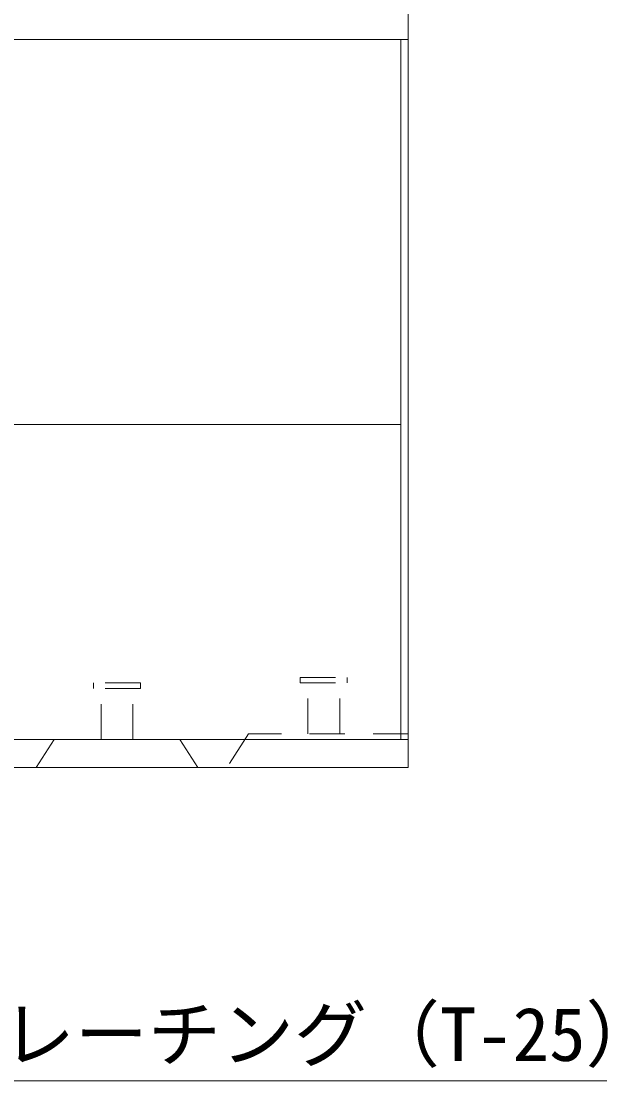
# Model space of a CAD drawing. Units: millimetres at full size; details may follow other scales. Extents: x 50430 to 101606, y 69050 to 91573.
# Drawn here: x 67943 to 68255, y 80791 to 81355 of the extents above; entities that cross this region are included whole.
import ezdxf
from ezdxf.enums import TextEntityAlignment as Align

# ---------------------------------------------------------------- set-up
doc = ezdxf.new("R2010")
doc.units = ezdxf.units.MM
doc.header["$LTSCALE"] = 50
doc.linetypes.add('USER1', pattern=[0.675, 0.375, -0.3])
for name, color, linetype, lineweight in [('インサート', 3, 'USER1', 9), ('寸法線', 7, 'Continuous', 13), ('本体', 2, 'Continuous', 9)]:
    doc.layers.add(name, color=color, linetype=linetype, lineweight=lineweight)
doc.styles.add('ＭＳ ゴシック', font='')
doc.styles.get('ＭＳ ゴシック').set_extended_font_data('MS Gothic')

msp = doc.modelspace()

# ---------------------------------------------------------------- linework, layer by layer
at = {"layer": 'インサート'}
for p, q in [((68091.29, 81006), (68116.29, 81006)), ((68091.29, 81002.99), (68091.29, 81006)), ((68116.29, 81002.99), (68116.29, 81006)), ((67981.29, 80999.99), (67981.29, 81003)), ((67981.29, 80999.99), (67981.29, 81003)), ((68006.29, 81003), (67981.29, 81003)), ((68006.29, 80999.99), (67981.29, 80999.99)), ((67985.29, 80973), (67985.29, 80999.99)), ((67985.29, 80973), (67985.29, 80999.99)), ((68002.29, 80973), (68002.29, 80999.99)), ((68002.29, 80973), (68002.29, 80999.99)), ((68006.29, 80999.99), (68006.29, 81003)), ((68006.29, 80999.99), (68006.29, 81003)), ((68091.29, 81002.99), (68116.29, 81002.99)), ((68095.29, 80975.99), (68095.29, 81002.99)), ((68112.29, 80975.99), (68112.29, 81002.99))]:
    msp.add_line(p, q, dxfattribs=at)
at = {"layer": '寸法線', "lineweight": 9}
msp.add_lwpolyline([(67546.79, 80983), (67650.62, 80791.26), (68254.53, 80791.26)], dxfattribs=at)
at = {"layer": '本体', "lineweight": 20}
for p, q in [((68148.79, 80973), (68148.79, 81513)), ((67150.79, 80973), (68148.79, 80973))]:
    msp.add_line(p, q, dxfattribs=at)
at = {"layer": '本体'}
for p, q in [((68148.79, 81345.5), (67150.79, 81345.5)), ((68144.79, 81140.5), (67154.79, 81140.5)), ((67960.29, 80973), (67950.79, 80958)), ((68036.79, 80958), (68027.29, 80973)), ((68148.79, 80958), (68148.79, 80973)), ((67150.79, 80958), (68148.79, 80958))]:
    msp.add_line(p, q, dxfattribs=at)
at = {"layer": '本体', "color": 4, "lineweight": 5}
msp.add_line((68144.79, 80973), (68144.79, 81345.5), dxfattribs=at)
at = {"layer": '本体', "linetype": 'USER1'}
for p, q in [((68063.79, 80976), (68052.29, 80958)), ((68148.79, 80976), (68063.79, 80976))]:
    msp.add_line(p, q, dxfattribs=at)

# ---------------------------------------------------------------- texts
at = {"layer": '寸法線', "style": 'ＭＳ ゴシック'}
msp.add_text('ボルト固定式グレーチング（T-25）', height=28.48, dxfattribs=at).set_placement((67660.62, 80830.31), align=Align.TOP_LEFT)

doc.saveas('drawing.dxf')
